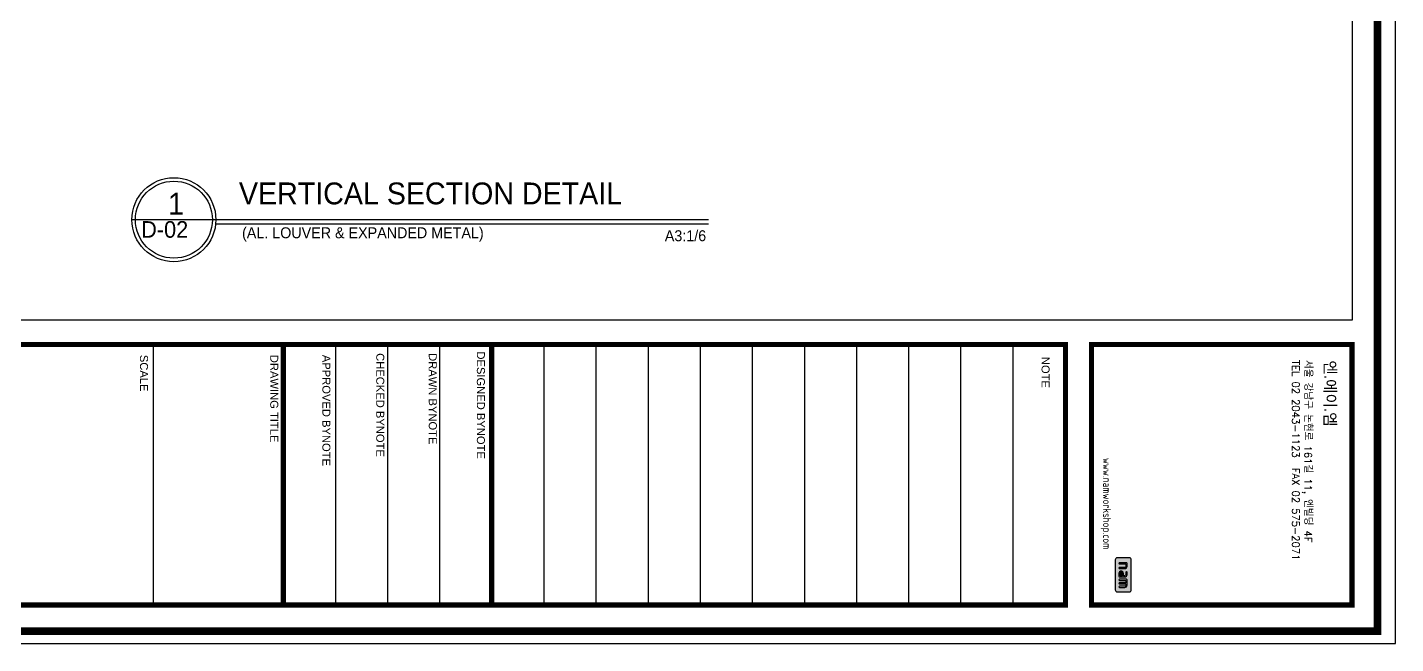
# Model space of a CAD drawing. Header units: millimetres. Extents: x 1664 to 41320, y 4122 to 31095.
# Drawn here: x 7251 to 8497, y 4257 to 4818 of the extents above; entities that cross this region are included whole.
import ezdxf
from ezdxf.enums import TextEntityAlignment as Align

# ---------------------------------------------------------------- set-up
doc = ezdxf.new("R2010")
doc.units = ezdxf.units.MM
for name, color, linetype in [('4', 7, 'Continuous'), ('Layer 1', 7, 'Continuous'), ('nt', 34, 'Continuous'), ('TE 07', 7, 'Continuous')]:
    doc.layers.add(name, color=color, linetype=linetype)
doc.styles.add('HGTXT', font='romans.shx', dxfattribs={"bigfont": 'whgtxt.shx'})
doc.styles.get("Standard").update_dxf_attribs({"font": 'arial.ttf'})
doc.styles.add('돋음', font='')
doc.styles.get('돋음').set_extended_font_data('Dotum')

# ---------------------------------------------------------------- blocks, each defined once
blk = doc.blocks.new('AL-TEMPLATE')
h = blk.add_hatch(color=150)
h.dxf.hatch_style = 1
edge = h.paths.add_edge_path()
edge.add_spline(control_points=[(2795.15, 1430.83), (2795.15, 1430.83), (2795.15, 1430.83), (2795.15, 1430.83), (2795.15, 1430.83), (2792.76, 1430.83), (2790.37, 1430.83)], knot_values=[0.055556, 0.055556, 0.055556, 0.055556, 0.083333, 0.083333, 0.083333, 0.111111, 0.111111, 0.111111, 0.111111], degree=3, periodic=0)
edge.add_spline(control_points=[(2790.37, 1430.83), (2787.98, 1430.83), (2785.59, 1430.83), (2785.59, 1430.83)], knot_values=[0, 0, 0, 0, 0.055556, 0.055556, 0.055556, 0.055556], degree=3, periodic=0)
edge.add_spline(control_points=[(2785.59, 1430.83), (2785.22, 1430.83), (2784.92, 1430.52), (2784.92, 1430.16), (2784.92, 1430.16), (2784.92, 1430.16), (2784.92, 1426.4), (2784.92, 1426.4)], knot_values=[0.666668, 0.666668, 0.666668, 0.666668, 0.88889, 0.88889, 0.88889, 0.88899, 1, 1, 1, 1], degree=3, periodic=0)
edge.add_spline(control_points=[(2784.92, 1426.4), (2784.92, 1426.4), (2784.92, 1426.4), (2784.92, 1426.4), (2784.92, 1426.4), (2784.92, 1426.03), (2785.22, 1425.73), (2785.59, 1425.73)], knot_values=[0.555557, 0.555557, 0.555557, 0.555557, 0.611113, 0.611113, 0.611113, 0.611213, 0.666668, 0.666668, 0.666668, 0.666668], degree=3, periodic=0)
edge.add_spline(control_points=[(2785.59, 1425.73), (2785.59, 1425.73), (2785.59, 1425.73), (2785.59, 1425.73), (2785.59, 1425.73), (2785.59, 1425.73), (2795.15, 1425.73), (2795.15, 1425.73), (2795.15, 1425.73)], knot_values=[0.444444, 0.444444, 0.444444, 0.444444, 0.500001, 0.500001, 0.500001, 0.500101, 0.500201, 0.555557, 0.555557, 0.555557, 0.555557], degree=3, periodic=0)
edge.add_spline(control_points=[(2795.15, 1425.73), (2795.52, 1425.73), (2795.82, 1426.03), (2795.82, 1426.4)], knot_values=[0.333333, 0.333333, 0.333333, 0.333333, 0.444444, 0.444444, 0.444444, 0.444444], degree=3, periodic=0)
edge.add_spline(control_points=[(2795.82, 1426.4), (2795.82, 1426.4), (2795.82, 1426.4), (2795.82, 1426.4), (2795.82, 1426.4), (2795.82, 1430.16), (2795.82, 1430.16), (2795.82, 1430.16)], knot_values=[0.222222, 0.222222, 0.222222, 0.222222, 0.277778, 0.277778, 0.277778, 0.277878, 0.333333, 0.333333, 0.333333, 0.333333], degree=3, periodic=0)
edge.add_spline(control_points=[(2795.82, 1430.16), (2795.82, 1430.52), (2795.52, 1430.83), (2795.15, 1430.83)], knot_values=[0.111111, 0.111111, 0.111111, 0.111111, 0.222222, 0.222222, 0.222222, 0.222222], degree=3, periodic=0)
edge = h.paths.add_edge_path(flags=16)
edge.add_spline(control_points=[(2791.97, 1429.48), (2791.97, 1429.48), (2792.38, 1429.48), (2792.8, 1429.48)], knot_values=[0, 0, 0, 0, 0.02381, 0.02381, 0.02381, 0.02381], degree=3, periodic=0)
edge.add_spline(control_points=[(2792.8, 1429.48), (2793.22, 1429.48), (2793.63, 1429.48), (2793.63, 1429.48), (2793.63, 1429.48), (2793.63, 1429.48), (2793.63, 1429.48), (2793.63, 1429.48)], knot_values=[0.02381, 0.02381, 0.02381, 0.02381, 0.035715, 0.035715, 0.035715, 0.035815, 0.04762, 0.04762, 0.04762, 0.04762], degree=3, periodic=0)
edge.add_spline(control_points=[(2793.63, 1429.48), (2793.84, 1429.48), (2794.02, 1429.4), (2794.16, 1429.26), (2794.16, 1429.26), (2794.16, 1429.26), (2794.16, 1429.26)], knot_values=[0.04762, 0.04762, 0.04762, 0.04762, 0.071429, 0.071429, 0.071429, 0.095238, 0.095238, 0.095238, 0.095238], degree=3, periodic=0)
edge.add_spline(control_points=[(2794.16, 1429.26), (2794.3, 1429.12), (2794.38, 1428.94), (2794.38, 1428.73)], knot_values=[0.095238, 0.095238, 0.095238, 0.095238, 0.142857, 0.142857, 0.142857, 0.142857], degree=3, periodic=0)
edge.add_spline(control_points=[(2794.38, 1428.73), (2794.38, 1428.73), (2794.38, 1428.73), (2794.38, 1427.06), (2794.38, 1427.06), (2794.38, 1427.06), (2794.38, 1427.06), (2794.38, 1427.06)], knot_values=[0.142857, 0.142857, 0.142857, 0.142857, 0.166667, 0.166667, 0.166667, 0.166767, 0.190476, 0.190476, 0.190476, 0.190476], degree=3, periodic=0)
edge.add_spline(control_points=[(2794.19, 1426.88), (2794.19, 1426.88), (2794.19, 1426.88), (2794.19, 1426.88), (2794.31, 1426.88), (2794.38, 1426.94), (2794.38, 1427.06)], knot_values=[0.190476, 0.190476, 0.190476, 0.190476, 0.214286, 0.214286, 0.214286, 0.238095, 0.238095, 0.238095, 0.238095], degree=3, periodic=0)
edge.add_spline(control_points=[(2794.19, 1426.88), (2794.07, 1426.88), (2794.01, 1426.94), (2794.01, 1427.06)], knot_values=[0.238095, 0.238095, 0.238095, 0.238095, 0.285714, 0.285714, 0.285714, 0.285714], degree=3, periodic=0)
edge.add_spline(control_points=[(2794.01, 1427.06), (2794.01, 1427.06), (2794.01, 1427.06), (2794.01, 1428.74), (2794.01, 1428.74), (2794.01, 1428.74), (2794.01, 1428.74), (2794.01, 1428.74)], knot_values=[0.285714, 0.285714, 0.285714, 0.285714, 0.309524, 0.309524, 0.309524, 0.309624, 0.333333, 0.333333, 0.333333, 0.333333], degree=3, periodic=0)
edge.add_spline(control_points=[(2794.01, 1428.74), (2794.01, 1428.84), (2793.97, 1428.93), (2793.9, 1429), (2793.9, 1429), (2793.9, 1429), (2793.9, 1429)], knot_values=[0.333333, 0.333333, 0.333333, 0.333333, 0.357143, 0.357143, 0.357143, 0.380952, 0.380952, 0.380952, 0.380952], degree=3, periodic=0)
edge.add_spline(control_points=[(2793.9, 1429), (2793.83, 1429.07), (2793.74, 1429.11), (2793.63, 1429.11)], knot_values=[0.380952, 0.380952, 0.380952, 0.380952, 0.428571, 0.428571, 0.428571, 0.428571], degree=3, periodic=0)
edge.add_spline(control_points=[(2793.63, 1429.11), (2793.63, 1429.11), (2793.63, 1429.11), (2793.26, 1429.11), (2793.26, 1429.11)], knot_values=[0.428571, 0.428571, 0.428571, 0.428571, 0.452381, 0.47619, 0.47619, 0.47619, 0.47619], degree=3, periodic=0)
edge.add_spline(control_points=[(2793.26, 1429.11), (2793.26, 1429.11), (2793.26, 1429.11), (2793.26, 1427.06), (2793.26, 1427.06), (2793.26, 1427.06), (2793.26, 1427.06), (2793.26, 1427.06), (2793.26, 1427.06)], knot_values=[0.47619, 0.47619, 0.47619, 0.47619, 0.5, 0.5, 0.5, 0.5001, 0.5002, 0.52381, 0.52381, 0.52381, 0.52381], degree=3, periodic=0)
edge.add_spline(control_points=[(2793.08, 1426.88), (2793.08, 1426.88), (2793.08, 1426.88), (2793.08, 1426.88), (2793.08, 1426.88), (2793.2, 1426.88), (2793.26, 1426.94), (2793.26, 1427.06)], knot_values=[0.52381, 0.52381, 0.52381, 0.52381, 0.54762, 0.54762, 0.54762, 0.54772, 0.571429, 0.571429, 0.571429, 0.571429], degree=3, periodic=0)
edge.add_spline(control_points=[(2793.08, 1426.88), (2792.96, 1426.88), (2792.89, 1426.94), (2792.89, 1427.06)], knot_values=[0.571429, 0.571429, 0.571429, 0.571429, 0.619048, 0.619048, 0.619048, 0.619048], degree=3, periodic=0)
edge.add_spline(control_points=[(2792.89, 1427.06), (2792.89, 1427.06), (2792.89, 1427.06), (2792.89, 1429.11), (2792.89, 1429.11), (2792.89, 1429.11), (2792.89, 1429.11), (2792.89, 1429.11), (2792.89, 1429.11)], knot_values=[0.619048, 0.619048, 0.619048, 0.619048, 0.642857, 0.642857, 0.642857, 0.642957, 0.643057, 0.666667, 0.666667, 0.666667, 0.666667], degree=3, periodic=0)
edge.add_spline(control_points=[(2792.89, 1429.11), (2792.89, 1429.11), (2792.15, 1429.11), (2792.15, 1429.11)], knot_values=[0.666667, 0.666667, 0.666667, 0.666667, 0.714286, 0.714286, 0.714286, 0.714286], degree=3, periodic=0)
edge.add_spline(control_points=[(2792.15, 1429.11), (2792.15, 1429.11), (2792.15, 1429.11), (2792.15, 1427.06), (2792.15, 1427.06), (2792.15, 1427.06), (2792.15, 1427.06), (2792.15, 1427.06), (2792.15, 1427.06)], knot_values=[0.714286, 0.714286, 0.714286, 0.714286, 0.738095, 0.738095, 0.738095, 0.738195, 0.738295, 0.761905, 0.761905, 0.761905, 0.761905], degree=3, periodic=0)
edge.add_spline(control_points=[(2791.97, 1426.88), (2791.97, 1426.88), (2791.97, 1426.88), (2791.97, 1426.88), (2791.97, 1426.88), (2792.09, 1426.88), (2792.15, 1426.94), (2792.15, 1427.06)], knot_values=[0.761905, 0.761905, 0.761905, 0.761905, 0.785715, 0.785715, 0.785715, 0.785815, 0.809524, 0.809524, 0.809524, 0.809524], degree=3, periodic=0)
edge.add_spline(control_points=[(2791.97, 1426.88), (2791.84, 1426.88), (2791.78, 1426.94), (2791.78, 1427.06)], knot_values=[0.809524, 0.809524, 0.809524, 0.809524, 0.857143, 0.857143, 0.857143, 0.857143], degree=3, periodic=0)
edge.add_spline(control_points=[(2791.78, 1427.06), (2791.78, 1427.06), (2791.78, 1427.06), (2791.78, 1429.29), (2791.78, 1429.29), (2791.78, 1429.29), (2791.78, 1429.42), (2791.84, 1429.48), (2791.97, 1429.48)], knot_values=[0.857143, 0.857143, 0.857143, 0.857143, 0.880952, 0.904762, 0.904762, 0.904762, 0.904862, 1, 1, 1, 1], degree=3, periodic=0)
edge = h.paths.add_edge_path(flags=16)
edge.add_spline(control_points=[(2790.79, 1429.26), (2790.94, 1429.12), (2791.01, 1428.94), (2791.01, 1428.73), (2791.01, 1428.73), (2791.01, 1428.73), (2791.01, 1428.73), (2791.01, 1428.73)], knot_values=[0.722223, 0.722223, 0.722223, 0.722223, 0.750001, 0.750001, 0.750001, 0.750101, 0.777778, 0.777778, 0.777778, 0.777778], degree=3, periodic=0)
edge.add_spline(control_points=[(2791.01, 1428.73), (2791.01, 1428.73), (2791.01, 1427.06), (2791.01, 1427.06), (2791.01, 1427.06), (2791.01, 1427.06), (2791.01, 1427.06), (2791.01, 1427.06)], knot_values=[0.777778, 0.777778, 0.777778, 0.777778, 0.805556, 0.805556, 0.805556, 0.805656, 0.833334, 0.833334, 0.833334, 0.833334], degree=3, periodic=0)
edge.add_spline(control_points=[(2791.01, 1427.06), (2791.01, 1426.94), (2790.95, 1426.88), (2790.82, 1426.88), (2790.82, 1426.88), (2790.82, 1426.88), (2790.82, 1426.88), (2790.82, 1426.88)], knot_values=[0.833334, 0.833334, 0.833334, 0.833334, 0.861112, 0.861112, 0.861112, 0.861212, 0.88889, 0.88889, 0.88889, 0.88889], degree=3, periodic=0)
edge.add_spline(control_points=[(2790.82, 1426.88), (2790.82, 1426.88), (2789.9, 1426.88), (2789.9, 1426.88)], knot_values=[0.88889, 0.88889, 0.88889, 0.88889, 1, 1, 1, 1], degree=3, periodic=0)
edge.add_spline(control_points=[(2789.9, 1426.88), (2789.69, 1426.88), (2789.51, 1426.95), (2789.37, 1427.09), (2789.37, 1427.09), (2789.37, 1427.09), (2789.37, 1427.09), (2789.37, 1427.09)], knot_values=[0, 0, 0, 0, 0.027778, 0.027778, 0.027778, 0.027878, 0.055556, 0.055556, 0.055556, 0.055556], degree=3, periodic=0)
edge.add_spline(control_points=[(2789.37, 1427.09), (2789.23, 1427.24), (2789.15, 1427.41), (2789.15, 1427.62), (2789.15, 1427.62), (2789.15, 1427.62), (2789.15, 1427.62)], knot_values=[0.055556, 0.055556, 0.055556, 0.055556, 0.083334, 0.083334, 0.083334, 0.111111, 0.111111, 0.111111, 0.111111], degree=3, periodic=0)
edge.add_spline(control_points=[(2789.25, 1428), (2789.25, 1428), (2789.25, 1428), (2789.25, 1428), (2789.19, 1427.88), (2789.15, 1427.76), (2789.15, 1427.62)], knot_values=[0.111111, 0.111111, 0.111111, 0.111111, 0.138889, 0.138889, 0.138889, 0.166667, 0.166667, 0.166667, 0.166667], degree=3, periodic=0)
edge.add_spline(control_points=[(2789.25, 1428), (2789.39, 1428.24), (2789.61, 1428.36), (2789.9, 1428.36)], knot_values=[0.166667, 0.166667, 0.166667, 0.166667, 0.222222, 0.222222, 0.222222, 0.222222], degree=3, periodic=0)
edge.add_spline(control_points=[(2789.9, 1428.36), (2789.9, 1428.36), (2789.9, 1428.36), (2790.64, 1428.36), (2790.64, 1428.36)], knot_values=[0.222222, 0.222222, 0.222222, 0.222222, 0.25, 0.277778, 0.277778, 0.277778, 0.277778], degree=3, periodic=0)
edge.add_spline(control_points=[(2790.64, 1428.36), (2790.64, 1428.36), (2790.64, 1428.36), (2790.64, 1428.74), (2790.64, 1428.74), (2790.64, 1428.74), (2790.64, 1428.74), (2790.64, 1428.74)], knot_values=[0.277778, 0.277778, 0.277778, 0.277778, 0.305556, 0.305556, 0.305556, 0.305656, 0.333333, 0.333333, 0.333333, 0.333333], degree=3, periodic=0)
edge.add_spline(control_points=[(2790.64, 1428.74), (2790.64, 1428.84), (2790.6, 1428.93), (2790.53, 1429), (2790.53, 1429), (2790.53, 1429), (2790.53, 1429)], knot_values=[0.333333, 0.333333, 0.333333, 0.333333, 0.361111, 0.361111, 0.361111, 0.388889, 0.388889, 0.388889, 0.388889], degree=3, periodic=0)
edge.add_spline(control_points=[(2790.53, 1429), (2790.46, 1429.07), (2790.37, 1429.11), (2790.27, 1429.11)], knot_values=[0.388889, 0.388889, 0.388889, 0.388889, 0.444444, 0.444444, 0.444444, 0.444444], degree=3, periodic=0)
edge.add_spline(control_points=[(2790.27, 1429.11), (2790.27, 1429.11), (2790.27, 1429.11), (2789.53, 1429.11), (2789.53, 1429.11), (2789.53, 1429.11), (2789.53, 1429.11), (2789.53, 1429.11), (2789.53, 1429.11)], knot_values=[0.444444, 0.444444, 0.444444, 0.444444, 0.472223, 0.472223, 0.472223, 0.472323, 0.472423, 0.500001, 0.500001, 0.500001, 0.500001], degree=3, periodic=0)
edge.add_spline(control_points=[(2789.34, 1429.29), (2789.34, 1429.29), (2789.34, 1429.29), (2789.34, 1429.29), (2789.34, 1429.29), (2789.34, 1429.17), (2789.4, 1429.11), (2789.53, 1429.11)], knot_values=[0.500001, 0.500001, 0.500001, 0.500001, 0.527779, 0.527779, 0.527779, 0.527879, 0.555556, 0.555556, 0.555556, 0.555556], degree=3, periodic=0)
edge.add_spline(control_points=[(2789.34, 1429.29), (2789.34, 1429.42), (2789.4, 1429.48), (2789.53, 1429.48), (2789.53, 1429.48), (2789.53, 1429.48), (2789.53, 1429.48), (2789.53, 1429.48)], knot_values=[0.555556, 0.555556, 0.555556, 0.555556, 0.583334, 0.583334, 0.583334, 0.583434, 0.611112, 0.611112, 0.611112, 0.611112], degree=3, periodic=0)
edge.add_spline(control_points=[(2789.53, 1429.48), (2789.53, 1429.48), (2790.27, 1429.48), (2790.27, 1429.48), (2790.27, 1429.48), (2790.27, 1429.48), (2790.27, 1429.48), (2790.27, 1429.48)], knot_values=[0.611112, 0.611112, 0.611112, 0.611112, 0.638889, 0.638889, 0.638889, 0.638989, 0.666667, 0.666667, 0.666667, 0.666667], degree=3, periodic=0)
edge.add_spline(control_points=[(2790.27, 1429.48), (2790.48, 1429.48), (2790.65, 1429.4), (2790.79, 1429.26), (2790.79, 1429.26), (2790.79, 1429.26), (2790.79, 1429.26), (2790.79, 1429.26)], knot_values=[0.666667, 0.666667, 0.666667, 0.666667, 0.694445, 0.694445, 0.694445, 0.694545, 0.722223, 0.722223, 0.722223, 0.722223], degree=3, periodic=0)
edge = h.paths.add_edge_path(flags=0)
edge.add_spline(control_points=[(2790.27, 1428), (2790.45, 1428), (2790.64, 1428), (2790.64, 1428), (2790.64, 1428), (2790.64, 1427.25), (2790.64, 1427.25), (2790.64, 1427.25), (2790.64, 1427.25), (2789.9, 1427.25), (2789.9, 1427.25)], knot_values=[0.625004, 0.625004, 0.625004, 0.625004, 0.687504, 0.687504, 0.687504, 0.937504, 0.937504, 0.937504, 0.937604, 1.0625, 1.0625, 1.0625, 1.0625], degree=3, periodic=0)
edge.add_spline(control_points=[(2789.9, 1427.25), (2789.9, 1427.25), (2789.9, 1427.25), (2789.9, 1427.25), (2789.9, 1427.25), (2789.8, 1427.25), (2789.71, 1427.28), (2789.63, 1427.36)], knot_values=[0.500001, 0.500001, 0.500001, 0.500001, 0.562504, 0.562504, 0.562504, 0.562604, 0.625004, 0.625004, 0.625004, 0.625004], degree=3, periodic=0)
edge.add_spline(control_points=[(2789.63, 1427.36), (2789.63, 1427.36), (2789.63, 1427.36), (2789.63, 1427.36), (2789.63, 1427.36), (2789.56, 1427.43), (2789.53, 1427.52), (2789.53, 1427.62)], knot_values=[0.375, 0.375, 0.375, 0.375, 0.437501, 0.437501, 0.437501, 0.437601, 0.500001, 0.500001, 0.500001, 0.500001], degree=3, periodic=0)
edge.add_spline(control_points=[(2789.53, 1427.62), (2789.53, 1427.62), (2789.53, 1427.62), (2789.53, 1427.62), (2789.53, 1427.72), (2789.56, 1427.81), (2789.63, 1427.89)], knot_values=[0.25, 0.25, 0.25, 0.25, 0.3125, 0.3125, 0.3125, 0.375, 0.375, 0.375, 0.375], degree=3, periodic=0)
edge.add_spline(control_points=[(2789.63, 1427.89), (2789.63, 1427.89), (2789.63, 1427.89), (2789.63, 1427.89), (2789.71, 1427.96), (2789.79, 1428), (2789.9, 1428)], knot_values=[0.125, 0.125, 0.125, 0.125, 0.1875, 0.1875, 0.1875, 0.25, 0.25, 0.25, 0.25], degree=3, periodic=0)
edge.add_spline(control_points=[(2789.9, 1428), (2789.9, 1428), (2789.9, 1428), (2789.9, 1428), (2789.9, 1428), (2790.08, 1428), (2790.27, 1428)], knot_values=[0.0625, 0.0625, 0.0625, 0.0625, 0.09375, 0.09375, 0.09375, 0.125, 0.125, 0.125, 0.125], degree=3, periodic=0)
edge = h.paths.add_edge_path(flags=16)
edge.add_spline(control_points=[(2788.17, 1429.26), (2788.31, 1429.12), (2788.39, 1428.94), (2788.39, 1428.73)], knot_values=[0.25, 0.25, 0.25, 0.25, 0.3125, 0.3125, 0.3125, 0.3125], degree=3, periodic=0)
edge.add_spline(control_points=[(2788.39, 1428.73), (2788.39, 1428.73), (2788.39, 1428.73), (2788.39, 1427.06), (2788.39, 1427.06), (2788.39, 1427.06), (2788.39, 1427.06), (2788.39, 1427.06)], knot_values=[0.3125, 0.3125, 0.3125, 0.3125, 0.34375, 0.34375, 0.34375, 0.34385, 0.375, 0.375, 0.375, 0.375], degree=3, periodic=0)
edge.add_spline(control_points=[(2788.2, 1426.88), (2788.2, 1426.88), (2788.2, 1426.88), (2788.2, 1426.88), (2788.32, 1426.88), (2788.39, 1426.94), (2788.39, 1427.06)], knot_values=[0.375, 0.375, 0.375, 0.375, 0.40625, 0.40625, 0.40625, 0.4375, 0.4375, 0.4375, 0.4375], degree=3, periodic=0)
edge.add_spline(control_points=[(2788.2, 1426.88), (2788.08, 1426.88), (2788.02, 1426.94), (2788.02, 1427.06), (2788.02, 1427.06), (2788.02, 1427.06), (2788.02, 1427.06), (2788.02, 1427.06)], knot_values=[0.4375, 0.4375, 0.4375, 0.4375, 0.46875, 0.46875, 0.46875, 0.46885, 0.500001, 0.500001, 0.500001, 0.500001], degree=3, periodic=0)
edge.add_spline(control_points=[(2788.02, 1427.06), (2788.02, 1427.06), (2788.02, 1428.74), (2788.02, 1428.74), (2788.02, 1428.74), (2788.02, 1428.74), (2788.02, 1428.74), (2788.02, 1428.74)], knot_values=[0.500001, 0.500001, 0.500001, 0.500001, 0.531251, 0.531251, 0.531251, 0.531351, 0.562501, 0.562501, 0.562501, 0.562501], degree=3, periodic=0)
edge.add_spline(control_points=[(2788.02, 1428.74), (2788.02, 1428.84), (2787.98, 1428.93), (2787.91, 1429), (2787.91, 1429), (2787.91, 1429), (2787.91, 1429), (2787.91, 1429)], knot_values=[0.562501, 0.562501, 0.562501, 0.562501, 0.593751, 0.593751, 0.593751, 0.593851, 0.625001, 0.625001, 0.625001, 0.625001], degree=3, periodic=0)
edge.add_spline(control_points=[(2787.91, 1429), (2787.84, 1429.07), (2787.75, 1429.11), (2787.64, 1429.11), (2787.64, 1429.11), (2787.64, 1429.11), (2787.64, 1429.11), (2787.64, 1429.11)], knot_values=[0.625001, 0.625001, 0.625001, 0.625001, 0.656251, 0.656251, 0.656251, 0.656351, 0.687501, 0.687501, 0.687501, 0.687501], degree=3, periodic=0)
edge.add_spline(control_points=[(2787.64, 1429.11), (2787.64, 1429.11), (2786.89, 1429.11), (2786.89, 1429.11), (2786.89, 1429.11), (2786.89, 1429.11), (2786.89, 1429.11), (2786.89, 1429.11)], knot_values=[0.687501, 0.687501, 0.687501, 0.687501, 0.718751, 0.718751, 0.718751, 0.718851, 0.750001, 0.750001, 0.750001, 0.750001], degree=3, periodic=0)
edge.add_spline(control_points=[(2786.89, 1429.11), (2786.89, 1429.11), (2786.89, 1427.06), (2786.89, 1427.06), (2786.89, 1427.06), (2786.89, 1427.06), (2786.89, 1427.06), (2786.89, 1427.06)], knot_values=[0.750001, 0.750001, 0.750001, 0.750001, 0.781251, 0.781251, 0.781251, 0.781351, 0.812501, 0.812501, 0.812501, 0.812501], degree=3, periodic=0)
edge.add_spline(control_points=[(2786.89, 1427.06), (2786.89, 1426.94), (2786.83, 1426.88), (2786.71, 1426.88), (2786.71, 1426.88), (2786.59, 1426.88), (2786.52, 1426.94), (2786.52, 1427.06)], knot_values=[0.812501, 0.812501, 0.812501, 0.812501, 0.875, 0.875, 0.875, 0.8751, 1, 1, 1, 1], degree=3, periodic=0)
edge.add_spline(control_points=[(2786.52, 1427.06), (2786.52, 1427.06), (2786.52, 1427.62), (2786.52, 1428.18)], knot_values=[0, 0, 0, 0, 0.03125, 0.03125, 0.03125, 0.03125], degree=3, periodic=0)
edge.add_spline(control_points=[(2786.52, 1428.18), (2786.52, 1428.73), (2786.52, 1429.29), (2786.52, 1429.29), (2786.52, 1429.29), (2786.52, 1429.29), (2786.52, 1429.29)], knot_values=[0.03125, 0.03125, 0.03125, 0.03125, 0.046875, 0.046875, 0.046875, 0.0625, 0.0625, 0.0625, 0.0625], degree=3, periodic=0)
edge.add_spline(control_points=[(2786.52, 1429.29), (2786.52, 1429.42), (2786.59, 1429.48), (2786.71, 1429.48)], knot_values=[0.0625, 0.0625, 0.0625, 0.0625, 0.125, 0.125, 0.125, 0.125], degree=3, periodic=0)
edge.add_spline(control_points=[(2786.71, 1429.48), (2786.71, 1429.48), (2786.71, 1429.48), (2787.64, 1429.48), (2787.64, 1429.48), (2787.64, 1429.48), (2787.64, 1429.48), (2787.64, 1429.48)], knot_values=[0.125, 0.125, 0.125, 0.125, 0.15625, 0.15625, 0.15625, 0.15635, 0.1875, 0.1875, 0.1875, 0.1875], degree=3, periodic=0)
edge.add_spline(control_points=[(2787.64, 1429.48), (2787.85, 1429.48), (2788.03, 1429.4), (2788.17, 1429.26), (2788.17, 1429.26), (2788.17, 1429.26), (2788.17, 1429.26)], knot_values=[0.1875, 0.1875, 0.1875, 0.1875, 0.21875, 0.21875, 0.21875, 0.25, 0.25, 0.25, 0.25], degree=3, periodic=0)
edge = h.paths.add_edge_path(flags=0)
edge.add_spline(control_points=[(2790.27, 1428), (2790.08, 1428), (2789.9, 1428), (2789.9, 1428), (2789.9, 1428), (2789.9, 1428), (2789.9, 1428)], knot_values=[0.0625, 0.0625, 0.0625, 0.0625, 0.09375, 0.09375, 0.09375, 0.125, 0.125, 0.125, 0.125], degree=3, periodic=0)
edge.add_spline(control_points=[(2789.9, 1428), (2789.79, 1428), (2789.71, 1427.96), (2789.63, 1427.89), (2789.63, 1427.89), (2789.63, 1427.89), (2789.63, 1427.89)], knot_values=[0.125, 0.125, 0.125, 0.125, 0.1875, 0.1875, 0.1875, 0.25, 0.25, 0.25, 0.25], degree=3, periodic=0)
edge.add_spline(control_points=[(2789.63, 1427.89), (2789.56, 1427.81), (2789.53, 1427.72), (2789.53, 1427.62), (2789.53, 1427.62), (2789.53, 1427.62), (2789.53, 1427.62)], knot_values=[0.25, 0.25, 0.25, 0.25, 0.3125, 0.3125, 0.3125, 0.375, 0.375, 0.375, 0.375], degree=3, periodic=0)
edge.add_spline(control_points=[(2789.53, 1427.62), (2789.53, 1427.52), (2789.56, 1427.43), (2789.63, 1427.36), (2789.63, 1427.36), (2789.63, 1427.36), (2789.63, 1427.36), (2789.63, 1427.36)], knot_values=[0.375, 0.375, 0.375, 0.375, 0.437501, 0.437501, 0.437501, 0.437601, 0.500001, 0.500001, 0.500001, 0.500001], degree=3, periodic=0)
edge.add_spline(control_points=[(2789.63, 1427.36), (2789.71, 1427.28), (2789.8, 1427.25), (2789.9, 1427.25), (2789.9, 1427.25), (2789.9, 1427.25), (2789.9, 1427.25), (2789.9, 1427.25)], knot_values=[0.500001, 0.500001, 0.500001, 0.500001, 0.562502, 0.562502, 0.562502, 0.562602, 0.625004, 0.625004, 0.625004, 0.625004], degree=3, periodic=0)
edge.add_spline(control_points=[(2789.9, 1427.25), (2789.9, 1427.25), (2790.64, 1427.25), (2790.64, 1427.25), (2790.64, 1427.25), (2790.64, 1427.25), (2790.64, 1428), (2790.64, 1428), (2790.64, 1428), (2790.45, 1428), (2790.27, 1428)], knot_values=[0.625004, 0.625004, 0.625004, 0.625004, 0.75, 0.75, 0.75, 0.7501, 1, 1, 1, 1.0625, 1.0625, 1.0625, 1.0625], degree=3, periodic=0)
h = blk.add_hatch(color=150)
h.dxf.hatch_style = 1
edge = h.paths.add_edge_path()
edge.add_spline(control_points=[(2789.9, 1427.25), (2789.9, 1427.25), (2790.64, 1427.25), (2790.64, 1427.25), (2790.64, 1427.25), (2790.64, 1427.25), (2790.64, 1428), (2790.64, 1428), (2790.64, 1428), (2790.45, 1428), (2790.27, 1428)], knot_values=[0.625004, 0.625004, 0.625004, 0.625004, 0.75, 0.75, 0.75, 0.7501, 1, 1, 1, 1.0625, 1.0625, 1.0625, 1.0625], degree=3, periodic=0)
edge.add_spline(control_points=[(2790.27, 1428), (2790.08, 1428), (2789.9, 1428), (2789.9, 1428), (2789.9, 1428), (2789.9, 1428), (2789.9, 1428)], knot_values=[0.0625, 0.0625, 0.0625, 0.0625, 0.09375, 0.09375, 0.09375, 0.125, 0.125, 0.125, 0.125], degree=3, periodic=0)
edge.add_spline(control_points=[(2789.9, 1428), (2789.79, 1428), (2789.71, 1427.96), (2789.63, 1427.89), (2789.63, 1427.89), (2789.63, 1427.89), (2789.63, 1427.89)], knot_values=[0.125, 0.125, 0.125, 0.125, 0.1875, 0.1875, 0.1875, 0.25, 0.25, 0.25, 0.25], degree=3, periodic=0)
edge.add_spline(control_points=[(2789.63, 1427.89), (2789.56, 1427.81), (2789.53, 1427.72), (2789.53, 1427.62), (2789.53, 1427.62), (2789.53, 1427.62), (2789.53, 1427.62)], knot_values=[0.25, 0.25, 0.25, 0.25, 0.3125, 0.3125, 0.3125, 0.375, 0.375, 0.375, 0.375], degree=3, periodic=0)
edge.add_spline(control_points=[(2789.53, 1427.62), (2789.53, 1427.52), (2789.56, 1427.43), (2789.63, 1427.36), (2789.63, 1427.36), (2789.63, 1427.36), (2789.63, 1427.36), (2789.63, 1427.36)], knot_values=[0.375, 0.375, 0.375, 0.375, 0.437501, 0.437501, 0.437501, 0.437601, 0.500001, 0.500001, 0.500001, 0.500001], degree=3, periodic=0)
edge.add_spline(control_points=[(2789.63, 1427.36), (2789.71, 1427.28), (2789.8, 1427.25), (2789.9, 1427.25), (2789.9, 1427.25), (2789.9, 1427.25), (2789.9, 1427.25), (2789.9, 1427.25)], knot_values=[0.500001, 0.500001, 0.500001, 0.500001, 0.562502, 0.562502, 0.562502, 0.562602, 0.625004, 0.625004, 0.625004, 0.625004], degree=3, periodic=0)
at = {"color": 9}
for p, q in [((2716.82, 1392.97), (2800.02, 1392.97)), ((2716.82, 1376.33), (2800.02, 1376.33)), ((2716.82, 1359.69), (2800.02, 1359.69)), ((2716.82, 1343.05), (2800.02, 1343.05)), ((2716.82, 1326.41), (2800.02, 1326.41)), ((2716.82, 1309.77), (2800.02, 1309.77)), ((2716.82, 1293.13), (2800.02, 1293.13)), ((2716.82, 1276.49), (2800.02, 1276.49)), ((2716.82, 1259.85), (2800.02, 1259.85)), ((2716.82, 1243.21), (2800.02, 1243.21)), ((2716.82, 1209.93), (2800.02, 1209.93)), ((2716.82, 1193.29), (2800.02, 1193.29)), ((2716.82, 1176.65), (2800.02, 1176.65)), ((2716.82, 1118.41), (2800.02, 1118.41))]:
    blk.add_line(p, q, dxfattribs=at)
for points, const_width in [([(1976.34, 1509.45), (2808.34, 1509.45), (2808.34, 927.05), (1976.34, 927.05)], 2.5), ([(2716.82, 1501.32), (2800.02, 1501.32), (2800.02, 1418.12), (2716.82, 1418.12)], 1.66), ([(2716.82, 1409.8), (2800.02, 1409.8), (2800.02, 1026.89), (2716.82, 1026.89)], 1.66)]:
    blk.add_lwpolyline(points, close=True, dxfattribs=dict(at, const_width=const_width))
at = {"color": 9, "const_width": 1.66}
for points in [[(2716.82, 1226.57), (2800.02, 1226.57)], [(2716.82, 1160.01), (2800.02, 1160.01)]]:
    blk.add_lwpolyline(points, dxfattribs=at)
at = {"layer": 'Layer 1', "color": 142}
blk.add_open_spline([(2785.59, 1430.83), (2785.59, 1430.83), (2795.15, 1430.83), (2795.15, 1430.83), (2795.15, 1430.83), (2795.52, 1430.83), (2795.82, 1430.52), (2795.82, 1430.16), (2795.82, 1430.16), (2795.82, 1430.16), (2795.82, 1426.4), (2795.82, 1426.4), (2795.82, 1426.4), (2795.82, 1426.03), (2795.52, 1425.73), (2795.15, 1425.73), (2795.15, 1425.73), (2795.15, 1425.73), (2785.59, 1425.73), (2785.59, 1425.73), (2785.59, 1425.73), (2785.22, 1425.73), (2784.92, 1426.03), (2784.92, 1426.4), (2784.92, 1426.4), (2784.92, 1426.4), (2784.92, 1430.16), (2784.92, 1430.16), (2784.92, 1430.16), (2784.92, 1430.52), (2785.22, 1430.83), (2785.59, 1430.83)], degree=3, knots=[0, 0, 0, 0, 0.111111, 0.111111, 0.111111, 0.111111, 0.222222, 0.222222, 0.222222, 0.222222, 0.333333, 0.333333, 0.333333, 0.333333, 0.444444, 0.444444, 0.444444, 0.444444, 0.555556, 0.555556, 0.555556, 0.555556, 0.666667, 0.666667, 0.666667, 0.666667, 0.777778, 0.777778, 0.777778, 0.777778, 1, 1, 1, 1], dxfattribs=at)
at = {"layer": 'Layer 1', "color": 7}
for points, knots in [([(2786.52, 1427.06), (2786.52, 1427.06), (2786.52, 1429.29), (2786.52, 1429.29), (2786.52, 1429.29), (2786.52, 1429.42), (2786.59, 1429.48), (2786.71, 1429.48), (2786.71, 1429.48), (2786.71, 1429.48), (2787.64, 1429.48), (2787.64, 1429.48), (2787.64, 1429.48), (2787.85, 1429.48), (2788.03, 1429.4), (2788.17, 1429.26), (2788.17, 1429.26), (2788.31, 1429.12), (2788.39, 1428.94), (2788.39, 1428.73), (2788.39, 1428.73), (2788.39, 1428.73), (2788.39, 1427.06), (2788.39, 1427.06), (2788.39, 1427.06), (2788.39, 1426.94), (2788.32, 1426.88), (2788.2, 1426.88), (2788.2, 1426.88), (2788.08, 1426.88), (2788.02, 1426.94), (2788.02, 1427.06), (2788.02, 1427.06), (2788.02, 1427.06), (2788.02, 1428.74), (2788.02, 1428.74), (2788.02, 1428.74), (2788.02, 1428.84), (2787.98, 1428.93), (2787.91, 1429), (2787.91, 1429), (2787.84, 1429.07), (2787.75, 1429.11), (2787.64, 1429.11), (2787.64, 1429.11), (2787.64, 1429.11), (2786.89, 1429.11), (2786.89, 1429.11), (2786.89, 1429.11), (2786.89, 1429.11), (2786.89, 1427.06), (2786.89, 1427.06), (2786.89, 1427.06), (2786.89, 1426.94), (2786.83, 1426.88), (2786.71, 1426.88), (2786.71, 1426.88), (2786.59, 1426.88), (2786.52, 1426.94), (2786.52, 1427.06)], [0, 0, 0, 0, 0.0625, 0.0625, 0.0625, 0.0625, 0.125, 0.125, 0.125, 0.125, 0.1875, 0.1875, 0.1875, 0.1875, 0.25, 0.25, 0.25, 0.25, 0.3125, 0.3125, 0.3125, 0.3125, 0.375, 0.375, 0.375, 0.375, 0.4375, 0.4375, 0.4375, 0.4375, 0.5, 0.5, 0.5, 0.5, 0.5625, 0.5625, 0.5625, 0.5625, 0.625, 0.625, 0.625, 0.625, 0.6875, 0.6875, 0.6875, 0.6875, 0.75, 0.75, 0.75, 0.75, 0.8125, 0.8125, 0.8125, 0.8125, 0.875, 0.875, 0.875, 0.875, 1, 1, 1, 1]), ([(2789.9, 1426.88), (2789.69, 1426.88), (2789.51, 1426.95), (2789.37, 1427.09), (2789.37, 1427.09), (2789.23, 1427.24), (2789.15, 1427.41), (2789.15, 1427.62), (2789.15, 1427.62), (2789.15, 1427.76), (2789.19, 1427.88), (2789.25, 1428), (2789.25, 1428), (2789.39, 1428.24), (2789.61, 1428.36), (2789.9, 1428.36), (2789.9, 1428.36), (2789.9, 1428.36), (2790.64, 1428.36), (2790.64, 1428.36), (2790.64, 1428.36), (2790.64, 1428.36), (2790.64, 1428.74), (2790.64, 1428.74), (2790.64, 1428.74), (2790.64, 1428.84), (2790.6, 1428.93), (2790.53, 1429), (2790.53, 1429), (2790.46, 1429.07), (2790.37, 1429.11), (2790.27, 1429.11), (2790.27, 1429.11), (2790.27, 1429.11), (2789.53, 1429.11), (2789.53, 1429.11), (2789.53, 1429.11), (2789.4, 1429.11), (2789.34, 1429.17), (2789.34, 1429.29), (2789.34, 1429.29), (2789.34, 1429.42), (2789.4, 1429.48), (2789.53, 1429.48), (2789.53, 1429.48), (2789.53, 1429.48), (2790.27, 1429.48), (2790.27, 1429.48), (2790.27, 1429.48), (2790.48, 1429.48), (2790.65, 1429.4), (2790.79, 1429.26), (2790.79, 1429.26), (2790.94, 1429.12), (2791.01, 1428.94), (2791.01, 1428.73), (2791.01, 1428.73), (2791.01, 1428.73), (2791.01, 1427.06), (2791.01, 1427.06), (2791.01, 1427.06), (2791.01, 1426.94), (2790.95, 1426.88), (2790.82, 1426.88), (2790.82, 1426.88), (2790.82, 1426.88), (2789.9, 1426.88), (2789.9, 1426.88)], [0, 0, 0, 0, 0.055556, 0.055556, 0.055556, 0.055556, 0.111111, 0.111111, 0.111111, 0.111111, 0.166667, 0.166667, 0.166667, 0.166667, 0.222222, 0.222222, 0.222222, 0.222222, 0.277778, 0.277778, 0.277778, 0.277778, 0.333333, 0.333333, 0.333333, 0.333333, 0.388889, 0.388889, 0.388889, 0.388889, 0.444444, 0.444444, 0.444444, 0.444444, 0.5, 0.5, 0.5, 0.5, 0.555556, 0.555556, 0.555556, 0.555556, 0.611111, 0.611111, 0.611111, 0.611111, 0.666667, 0.666667, 0.666667, 0.666667, 0.722222, 0.722222, 0.722222, 0.722222, 0.777778, 0.777778, 0.777778, 0.777778, 0.833333, 0.833333, 0.833333, 0.833333, 0.888889, 0.888889, 0.888889, 0.888889, 1, 1, 1, 1]), ([(2791.97, 1429.48), (2791.97, 1429.48), (2793.63, 1429.48), (2793.63, 1429.48), (2793.63, 1429.48), (2793.84, 1429.48), (2794.02, 1429.4), (2794.16, 1429.26), (2794.16, 1429.26), (2794.3, 1429.12), (2794.38, 1428.94), (2794.38, 1428.73), (2794.38, 1428.73), (2794.38, 1428.73), (2794.38, 1427.06), (2794.38, 1427.06), (2794.38, 1427.06), (2794.38, 1426.94), (2794.31, 1426.88), (2794.19, 1426.88), (2794.19, 1426.88), (2794.07, 1426.88), (2794.01, 1426.94), (2794.01, 1427.06), (2794.01, 1427.06), (2794.01, 1427.06), (2794.01, 1428.74), (2794.01, 1428.74), (2794.01, 1428.74), (2794.01, 1428.84), (2793.97, 1428.93), (2793.9, 1429), (2793.9, 1429), (2793.83, 1429.07), (2793.74, 1429.11), (2793.63, 1429.11), (2793.63, 1429.11), (2793.63, 1429.11), (2793.26, 1429.11), (2793.26, 1429.11), (2793.26, 1429.11), (2793.26, 1429.11), (2793.26, 1427.06), (2793.26, 1427.06), (2793.26, 1427.06), (2793.26, 1426.94), (2793.2, 1426.88), (2793.08, 1426.88), (2793.08, 1426.88), (2792.96, 1426.88), (2792.89, 1426.94), (2792.89, 1427.06), (2792.89, 1427.06), (2792.89, 1427.06), (2792.89, 1429.11), (2792.89, 1429.11), (2792.89, 1429.11), (2792.89, 1429.11), (2792.15, 1429.11), (2792.15, 1429.11), (2792.15, 1429.11), (2792.15, 1429.11), (2792.15, 1427.06), (2792.15, 1427.06), (2792.15, 1427.06), (2792.15, 1426.94), (2792.09, 1426.88), (2791.97, 1426.88), (2791.97, 1426.88), (2791.84, 1426.88), (2791.78, 1426.94), (2791.78, 1427.06), (2791.78, 1427.06), (2791.78, 1427.06), (2791.78, 1429.29), (2791.78, 1429.29), (2791.78, 1429.29), (2791.78, 1429.42), (2791.84, 1429.48), (2791.97, 1429.48)], [0, 0, 0, 0, 0.047619, 0.047619, 0.047619, 0.047619, 0.095238, 0.095238, 0.095238, 0.095238, 0.142857, 0.142857, 0.142857, 0.142857, 0.190476, 0.190476, 0.190476, 0.190476, 0.238095, 0.238095, 0.238095, 0.238095, 0.285714, 0.285714, 0.285714, 0.285714, 0.333333, 0.333333, 0.333333, 0.333333, 0.380952, 0.380952, 0.380952, 0.380952, 0.428571, 0.428571, 0.428571, 0.428571, 0.47619, 0.47619, 0.47619, 0.47619, 0.52381, 0.52381, 0.52381, 0.52381, 0.571429, 0.571429, 0.571429, 0.571429, 0.619048, 0.619048, 0.619048, 0.619048, 0.666667, 0.666667, 0.666667, 0.666667, 0.714286, 0.714286, 0.714286, 0.714286, 0.761905, 0.761905, 0.761905, 0.761905, 0.809524, 0.809524, 0.809524, 0.809524, 0.857143, 0.857143, 0.857143, 0.857143, 0.904762, 0.904762, 0.904762, 0.904762, 1, 1, 1, 1]), ([(2790.64, 1428), (2790.64, 1428), (2789.9, 1428), (2789.9, 1428), (2789.9, 1428), (2789.79, 1428), (2789.71, 1427.96), (2789.63, 1427.89), (2789.63, 1427.89), (2789.56, 1427.81), (2789.53, 1427.72), (2789.53, 1427.62), (2789.53, 1427.62), (2789.53, 1427.52), (2789.56, 1427.43), (2789.63, 1427.36), (2789.63, 1427.36), (2789.71, 1427.28), (2789.8, 1427.25), (2789.9, 1427.25), (2789.9, 1427.25), (2789.9, 1427.25), (2790.64, 1427.25), (2790.64, 1427.25), (2790.64, 1427.25), (2790.64, 1427.25), (2790.64, 1428), (2790.64, 1428)], [0, 0, 0, 0, 0.125, 0.125, 0.125, 0.125, 0.25, 0.25, 0.25, 0.25, 0.375, 0.375, 0.375, 0.375, 0.5, 0.5, 0.5, 0.5, 0.625, 0.625, 0.625, 0.625, 0.75, 0.75, 0.75, 0.75, 1, 1, 1, 1])]:
    blk.add_open_spline(points, degree=3, knots=knots, dxfattribs=at)
at = {"layer": 'nt', "color": 254, "linetype": 'Continuous', "ltscale": 2}
blk.add_lwpolyline([(1972.34, 1515.25), (1972.34, 921.25), (2812.34, 921.25), (2812.34, 1515.25)], close=True, dxfattribs=at)
at = {"layer": 'TE 07'}
blk.add_lwpolyline([(1984.07, 1501.32), (2709.08, 1501.32), (2709.08, 935.18), (1984.07, 935.18)], close=True, dxfattribs=at)
at = {"color": 150, "insert": (2721.87, 1496.2), "char_height": 3.6698, "attachment_point": 1, "style": 'HGTXT'}
blk.add_mtext('{\\fExpo M|b0|i0|c129|p18;엔.에이.엠}', dxfattribs=at)
at = {"color": 7, "insert": (2721.75, 1488.44), "char_height": 2.3487, "attachment_point": 1, "style": 'HGTXT'}
blk.add_mtext('서울 강남구 논현로 161길 11, 엔빌딩 4F\\PTEL 02 2043-1123  FAX 02 575-2071', dxfattribs=at)
at = {"color": 150, "insert": (2753.03, 1424.31), "char_height": 2.5, "attachment_point": 1}
blk.add_mtext_dynamic_manual_height_columns('{\\Fdim|c129;www.namworkshop.com}', width=39.8646, gutter_width=12.5, heights=[0], dxfattribs=at)
at = {"color": 9, "attachment_point": 1}
for s, insert, char_height, width in [('NOTE', (2720.76, 1404.73), 2.556, 438.9676), ('DESIGNED BYNOTE', (2719.01, 1224.39), 2.5559, 438.9676), ('DRAWN BYNOTE', (2719.56, 1209.04), 2.5559, 438.9676), ('CHECKED BYNOTE', (2719.56, 1192.25), 2.5559, 438.9676), ('APPROVED BYNOTE', (2720.1, 1175.04), 2.5559, 438.9676), ('DRAWING TITLE', (2720.1, 1158.4), 2.5559, 438.9675), ('SCALE', (2720.1, 1116.8), 2.556, 438.9675)]:
    blk.add_mtext(s, dxfattribs=dict(at, insert=insert, char_height=char_height, width=width))

msp = doc.modelspace()

# ---------------------------------------------------------------- linework, layer by layer
for p, q in [((7871.2331, 4642.7026, 14965.932), (7346.0823, 4642.7026, 14965.932)), ((7871.2331, 4638.7196, 14965.932), (7422.3473, 4638.7196, 14965.932))]:
    msp.add_line(p, q)
at = {"color": 1}
msp.add_circle((7384.3188, 4642.7026, 14965.932), 38.2365, dxfattribs=at)
at = {"color": 5}
msp.add_circle((7384.3188, 4642.7026, 14965.932), 35.0501, dxfattribs=at)

# ---------------------------------------------------------------- block references
at = {"layer": '4', "xscale": 2.8512, "yscale": 2.8512, "zscale": 2.8512, "rotation": 270}
msp.add_blockref('AL-TEMPLATE', (4176.5457, 12275.1725), dxfattribs=at)

# ---------------------------------------------------------------- texts
at = {"style": '돋음'}
msp.add_text('VERTICAL SECTION DETAIL', height=19.914854, dxfattribs=at).set_placement((7792.4549, 4650.6855, 14965.932), align=Align.BOTTOM_RIGHT)
for s, height, p in [('1', 19.9149, (7378.9716, 4647.2861, 14965.932)), ('D-02', 15.12, (7354.5192, 4626.2607, 14965.932))]:
    msp.add_text(s, height=height, dxfattribs=at).set_placement(p)
for s, height, p in [('(AL. LOUVER & EXPANDED METAL)', 9.957427, (7666.4355, 4635.7528, 14965.932)), ('A3:1/6', 9.95743, (7869.0182, 4633.0466, 14965.932))]:
    msp.add_text(s, height=height, dxfattribs=at).set_placement(p, align=Align.TOP_RIGHT)

doc.saveas('drawing.dxf')
